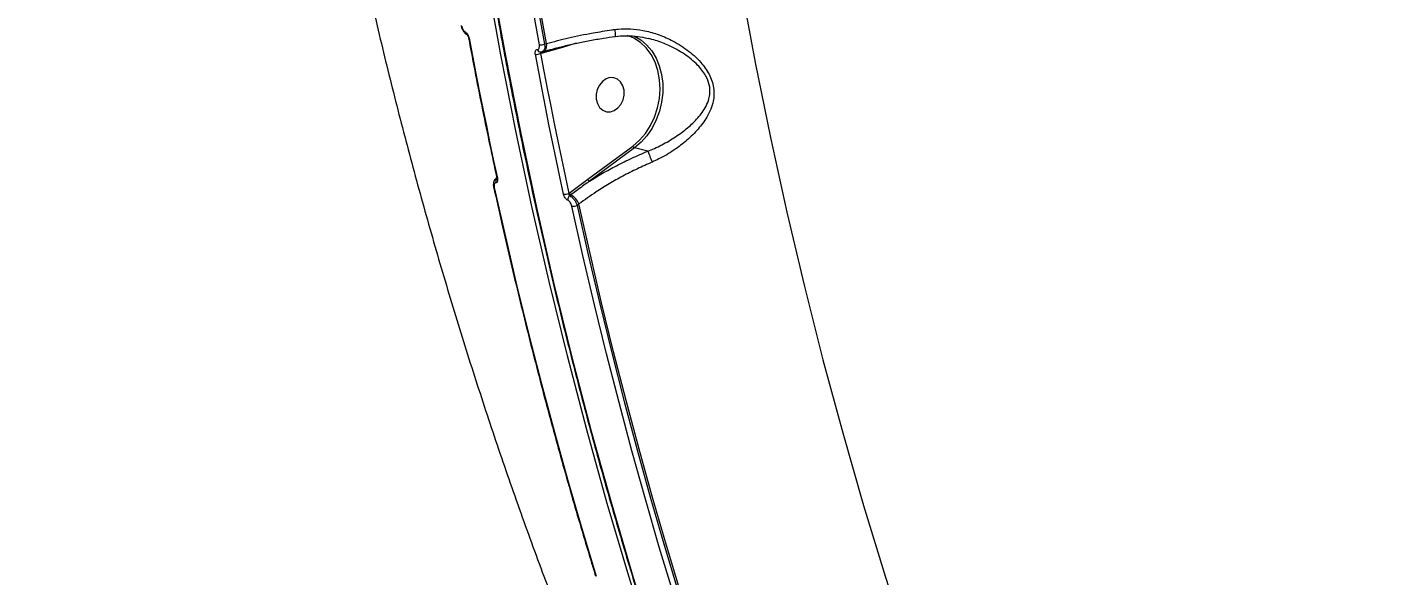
# Model space of a CAD drawing. Header units: millimetres. Extents: x -7720 to 6073, y -7402 to 5433.
# Drawn here: x 419.9 to 773.7, y -2720.5 to -2578.5 of the extents above; entities that cross this region are included whole.
import ezdxf

# ---------------------------------------------------------------- set-up
doc = ezdxf.new("R2010")
doc.units = ezdxf.units.MM
for name, color, linetype in [('DIKOM_ОБЪЕКТ', 7, 'Continuous'), ('DIKOM_РАЗМЕР_ЗОНА', 7, 'Continuous'), ('DIKOM_РАЗМЕР_ОБЪЕКТА', 7, 'Continuous')]:
    doc.layers.add(name, color=color, linetype=linetype)
doc.styles.add('style1', font='arial.ttf', dxfattribs={"width": 0.8})
doc.dimstyles.new('1-50', dxfattribs={"dimtxt": 300, "dimasz": 200, "dimexe": 100, "dimexo": 0, "dimgap": 100, "dimtad": 1, "dimtxsty": 'style1', "dimcen": 200, "dimclrd": 7, "dimclre": 7, "dimclrt": 7, "dimadec": 1, "dimazin": 2, "dimtfac": 1, "dimtmove": 0, "dimatfit": 2, "dimfxl": 0, "dimlwd": 25, "dimlwe": 18, "dimarcsym": 0})

# ---------------------------------------------------------------- blocks, each defined once
blk = doc.blocks.new('*D0')
at = {"layer": 'Defpoints', "color": 0, "transparency": 16777216}
for p in [(-1165.04, 3934.07), (-6387.82, -4153.36), (1392.52, -4153.36)]:
    blk.add_point(p, dxfattribs=at)
at = {"layer": 'DIKOM_РАЗМЕР_ОБЪЕКТА', "color": 7, "lineweight": 18, "transparency": 16777216}
for p, q in [((-1165.04, 3934.07), (-6487.82, 3934.07)), ((1392.52, -4153.36), (-6487.82, -4153.36))]:
    blk.add_line(p, q, dxfattribs=at)
at = {"layer": 'DIKOM_РАЗМЕР_ОБЪЕКТА', "color": 7, "lineweight": 25, "transparency": 16777216}
blk.add_line((-6387.82, 3734.07), (-6387.82, -3953.36), dxfattribs=at)
at = {"layer": 'DIKOM_РАЗМЕР_ОБЪЕКТА', "color": 7, "transparency": 16777216}
for points in [[(-6421.16, 3734.07), (-6354.49, 3734.07), (-6387.82, 3934.07)], [(-6421.16, -3953.36), (-6354.49, -3953.36), (-6387.82, -4153.36)]]:
    blk.add_solid(points, dxfattribs=at)
at = {"layer": 'DIKOM_РАЗМЕР_ОБЪЕКТА', "color": 7, "transparency": 16777216, "insert": (-6640.99, -109.65), "char_height": 300, "attachment_point": 5, "rotation": 90, "style": 'style1'}
blk.add_mtext('8100', dxfattribs=at)
blk = doc.blocks.new('*D1')
at = {"layer": 'Defpoints', "color": 0, "transparency": 16777216}
for p in [(-3938.71, 77.29), (4572.68, -275.21), (4572.68, -6577.9)]:
    blk.add_point(p, dxfattribs=at)
at = {"layer": 'DIKOM_РАЗМЕР_ОБЪЕКТА', "color": 7, "lineweight": 18, "transparency": 16777216}
for p, q in [((-3938.71, 77.29), (-3938.71, -6677.9)), ((4572.68, -275.21), (4572.68, -6677.9))]:
    blk.add_line(p, q, dxfattribs=at)
at = {"layer": 'DIKOM_РАЗМЕР_ОБЪЕКТА', "color": 7, "lineweight": 25, "transparency": 16777216}
blk.add_line((-3738.71, -6577.9), (4372.68, -6577.9), dxfattribs=at)
at = {"layer": 'DIKOM_РАЗМЕР_ОБЪЕКТА', "color": 7, "transparency": 16777216}
for points in [[(-3738.71, -6544.56), (-3738.71, -6611.23), (-3938.71, -6577.9)], [(4372.68, -6544.56), (4372.68, -6611.23), (4572.68, -6577.9)]]:
    blk.add_solid(points, dxfattribs=at)
at = {"layer": 'DIKOM_РАЗМЕР_ОБЪЕКТА', "color": 7, "transparency": 16777216, "insert": (316.98, -6324.72), "char_height": 300, "attachment_point": 5, "style": 'style1'}
blk.add_mtext('8500', dxfattribs=at)
blk = doc.blocks.new('*D2')
at = {"layer": 'Defpoints', "color": 0, "transparency": 16777216}
for p in [(-2365.16, 5433.02), (-7269.56, -6016.09), (1800.96, -6016.09)]:
    blk.add_point(p, dxfattribs=at)
at = {"layer": 'DIKOM_РАЗМЕР_ЗОНА', "color": 7, "lineweight": 18, "transparency": 16777216}
for p, q in [((-2365.16, 5433.02), (-7369.56, 5433.02)), ((1800.96, -6016.09), (-7369.56, -6016.09))]:
    blk.add_line(p, q, dxfattribs=at)
at = {"layer": 'DIKOM_РАЗМЕР_ЗОНА', "color": 7, "lineweight": 25, "transparency": 16777216}
blk.add_line((-7269.56, 5233.02), (-7269.56, -5816.09), dxfattribs=at)
at = {"layer": 'DIKOM_РАЗМЕР_ЗОНА', "color": 7, "transparency": 16777216}
for points in [[(-7302.9, 5233.02), (-7236.23, 5233.02), (-7269.56, 5433.02)], [(-7302.9, -5816.09), (-7236.23, -5816.09), (-7269.56, -6016.09)]]:
    blk.add_solid(points, dxfattribs=at)
at = {"layer": 'DIKOM_РАЗМЕР_ЗОНА', "color": 7, "transparency": 16777216, "insert": (-7522.73, -291.53), "char_height": 300, "attachment_point": 5, "rotation": 90, "style": 'style1'}
blk.add_mtext('11500', dxfattribs=at)
blk = doc.blocks.new('*D3')
at = {"layer": 'Defpoints', "color": 0, "transparency": 16777216}
for p in [(-5938.71, -432.44), (6072.68, -1006.94), (6072.68, -7302.44)]:
    blk.add_point(p, dxfattribs=at)
at = {"layer": 'DIKOM_РАЗМЕР_ЗОНА', "color": 7, "lineweight": 18, "transparency": 16777216}
for p, q in [((-5938.71, -432.44), (-5938.71, -7402.44)), ((6072.68, -1006.94), (6072.68, -7402.44))]:
    blk.add_line(p, q, dxfattribs=at)
at = {"layer": 'DIKOM_РАЗМЕР_ЗОНА', "color": 7, "lineweight": 25, "transparency": 16777216}
blk.add_line((-5738.71, -7302.44), (5872.68, -7302.44), dxfattribs=at)
at = {"layer": 'DIKOM_РАЗМЕР_ЗОНА', "color": 7, "transparency": 16777216}
for points in [[(-5738.71, -7269.1), (-5738.71, -7335.77), (-5938.71, -7302.44)], [(5872.68, -7269.1), (5872.68, -7335.77), (6072.68, -7302.44)]]:
    blk.add_solid(points, dxfattribs=at)
at = {"layer": 'DIKOM_РАЗМЕР_ЗОНА', "color": 7, "transparency": 16777216, "insert": (66.98, -7049.26), "char_height": 300, "attachment_point": 5, "style": 'style1'}
blk.add_mtext('12000', dxfattribs=at)

msp = doc.modelspace()

# ---------------------------------------------------------------- linework, layer by layer
at = {"layer": 'DIKOM_ОБЪЕКТ', "color": 7, "linetype": 'Continuous', "lineweight": 15}
for p, q in [((553.135, -2585.137), (552.726, -2585.257)), ((553.048, -2584.829), (553.518, -2584.691)), ((558.363, -2583.645), (553.135, -2585.137)), ((553.518, -2584.691), (553.555, -2584.679)), ((553.756, -2582.804), (554.286, -2582.648)), ((561.914, -2582.603), (558.363, -2583.645)), ((564.908, -2617.805), (576.576, -2609.204)), ((577.051, -2609.692), (565.383, -2618.294)), ((580.47, -2610.519), (577.051, -2609.692)), ((541.446, -2617.423), (541.139, -2617.649)), ((541.145, -2617.654), (541.498, -2617.538)), ((560.118, -2621.383), (564.908, -2617.805)), ((560.019, -2621.455), (560.118, -2621.383)), ((560.541, -2621.854), (560.246, -2622.071)), ((562.659, -2624.206), (562.171, -2624.566))]:
    msp.add_line(p, q, dxfattribs=at)
at = {"layer": 'DIKOM_ОБЪЕКТ', "color": 7, "linetype": 'Continuous', "lineweight": 15, "flags": 128}
for points in [[(552.402, -2582.98), (550.076, -2570.026), (547.874, -2557.024), (545.796, -2543.977), (543.843, -2530.886), (542.014, -2517.753), (540.311, -2504.579), (538.732, -2491.367), (537.28, -2478.117)], [(538.646, -2478.028), (540.097, -2491.267), (541.674, -2504.468), (543.377, -2517.631), (545.204, -2530.754), (547.155, -2543.834), (549.232, -2556.87), (551.432, -2569.861), (553.756, -2582.804)], [(554.286, -2582.648), (551.957, -2569.679), (549.752, -2556.661), (547.672, -2543.598), (545.717, -2530.491), (543.887, -2517.341), (542.183, -2504.151), (540.604, -2490.922), (539.151, -2477.655)], [(672.672, -2949.547), (663.633, -2933.15), (654.846, -2916.532), (646.314, -2899.697), (638.039, -2882.651), (630.024, -2865.399), (622.272, -2847.947), (614.784, -2830.299), (607.563, -2812.461), (600.612, -2794.438), (593.931, -2776.235), (587.524, -2757.859), (581.392, -2739.315), (575.538, -2720.608), (569.962, -2701.745), (564.666, -2682.729), (559.653, -2663.569), (554.924, -2644.269), (550.479, -2624.835), (546.321, -2605.273), (542.451, -2585.589), (538.87, -2565.789)], [(540.05, -2566.075), (543.632, -2585.875), (547.502, -2605.559), (551.66, -2625.12), (556.104, -2644.554), (560.834, -2663.855), (565.847, -2683.015), (571.143, -2702.03), (576.718, -2720.894), (582.573, -2739.601), (588.705, -2758.145), (595.112, -2776.521), (601.792, -2794.723), (608.744, -2812.746), (615.965, -2830.584), (623.452, -2848.232), (631.205, -2865.685), (639.22, -2882.937), (647.494, -2899.982), (656.027, -2916.817), (664.814, -2933.436), (673.853, -2949.833)], [(604.576, -2568), (608.233, -2587.571), (612.184, -2607.021), (616.427, -2626.344), (620.96, -2645.535), (625.782, -2664.587), (630.892, -2683.494), (636.287, -2702.25), (641.967, -2720.849), (647.929, -2739.286), (654.171, -2757.554), (660.692, -2775.647), (667.489, -2793.56), (674.561, -2811.287), (681.905, -2828.823), (689.518, -2846.161), (697.398, -2863.296), (705.543, -2880.223)], [(534.249, -2581.294), (535.108, -2585.845), (535.982, -2590.389), (536.871, -2594.928), (537.776, -2599.46), (538.696, -2603.985), (539.632, -2608.504), (540.582, -2613.017), (541.548, -2617.523)], [(576.576, -2609.204), (578.292, -2607.709), (579.825, -2605.93), (581.139, -2603.908), (582.2, -2601.694), (582.985, -2599.339), (583.473, -2596.902), (583.654, -2594.441), (583.522, -2592.015), (583.081, -2589.684), (582.341, -2587.503), (581.321, -2585.525), (580.045, -2583.798), (578.543, -2582.363), (576.853, -2581.256), (575.246, -2580.575)], [(577.038, -2580.717), (578.64, -2581.676), (580.164, -2582.988), (581.49, -2584.582), (582.589, -2586.423), (583.437, -2588.472), (584.016, -2590.684), (584.313, -2593.01), (584.321, -2595.401), (584.041, -2597.805), (583.478, -2600.169), (582.645, -2602.442), (581.56, -2604.575), (580.246, -2606.522), (578.732, -2608.24), (577.051, -2609.692)], [(558.668, -2621.663), (557.702, -2617.157), (556.752, -2612.644), (555.816, -2608.125), (554.896, -2603.6), (553.991, -2599.068), (553.102, -2594.529), (552.228, -2589.985), (551.369, -2585.434)], [(552.855, -2584.861), (552.706, -2584.887), (552.695, -2584.888)], [(552.726, -2585.257), (553.584, -2589.804), (554.458, -2594.345), (555.346, -2598.879), (556.25, -2603.407), (557.17, -2607.929), (558.104, -2612.445), (559.054, -2616.953), (560.019, -2621.455)], [(553.555, -2584.679), (553.564, -2584.676), (553.779, -2584.557), (553.964, -2584.368), (554.114, -2584.116), (554.223, -2583.808), (554.29, -2583.453), (554.311, -2583.063), (554.286, -2582.648)], [(569.652, -2591.816), (568.717, -2592.475), (567.943, -2593.413), (567.396, -2594.553), (567.117, -2595.803), (567.131, -2597.062), (567.436, -2598.227), (568.008, -2599.205), (568.799, -2599.916), (569.746, -2600.303), (570.773, -2600.334), (571.795, -2600.006), (572.731, -2599.347), (573.504, -2598.409), (574.052, -2597.269), (574.33, -2596.019), (574.316, -2594.76), (574.011, -2593.595), (573.44, -2592.617), (572.649, -2591.906), (571.701, -2591.519), (570.675, -2591.488), (569.652, -2591.816)], [(540.753, -2619.923), (543.616, -2632.716), (546.603, -2645.452), (549.713, -2658.131), (552.945, -2670.749), (556.3, -2683.306), (559.776, -2695.8), (563.373, -2708.228), (567.092, -2720.591)], [(562.171, -2624.566), (565.032, -2637.348), (568.017, -2650.074), (571.124, -2662.742), (574.354, -2675.35), (577.705, -2687.897), (581.179, -2700.38), (584.773, -2712.799), (588.489, -2725.151)], [(589.029, -2724.992), (585.305, -2712.616), (581.703, -2700.173), (578.222, -2687.665), (574.863, -2675.094), (571.627, -2662.46), (568.514, -2649.767), (565.525, -2637.015), (562.659, -2624.206)], [(587.163, -2725.444), (583.445, -2713.082), (579.848, -2700.653), (576.371, -2688.159), (573.017, -2675.603), (569.785, -2662.984), (566.675, -2650.306), (563.688, -2637.569), (560.824, -2624.776)]]:
    msp.add_lwpolyline(points, dxfattribs=at)
at = {"layer": 'DIKOM_ОБЪЕКТ', "color": 7, "linetype": 'Continuous', "lineweight": 15}
for centre, radius, start, end in [((533.99, -2579.684), 0.702, 182.20924, 237.7738), ((534.266, -2581.087), 0.208, 202.90356, 265.27405), ((551.706, -2582.733), 2.722, 262.87613, 291.99869), ((552.731, -2584.02), 0.868, 192.44219, 267.64313), ((552.737, -2580.255), 2.746, 263.00209, 291.78911), ((553.589, -2585.045), 0.463, 145.39799, 191.36507), ((558.983, -2583.562), 0.626, 165.76391, 187.55147), ((577.391, -2608.886), 0.875, 201.31295, 247.12391), ((542.221, -2618.386), 1.124, 141.0784, 197.47301), ((541.569, -2617.312), 0.211, 202.87421, 264.52872), ((540.776, -2619.711), 0.213, 204.54496, 263.63685), ((565.723, -2617.488), 0.874, 201.28956, 247.1464), ((558.969, -2619.112), 2.569, 263.28966, 294.14834), ((561.053, -2623.107), 1.313, 127.89085, 184.95513), ((560.997, -2621.018), 0.952, 202.55809, 241.41012), ((558.26, -2626.037), 4.765, 22.58953, 61.39043), ((561.116, -2622.226), 2.566, 263.47324, 294.27567)]:
    msp.add_arc(centre, radius, start, end, dxfattribs=at)
for points, knots in [([(520.125, -2362.917), (520.214, -2366.281), (520.471, -2376.035), (521.091, -2392.146), (522.069, -2411.23), (523.305, -2430.258), (524.795, -2449.228), (526.54, -2468.133), (528.537, -2486.968), (530.788, -2505.73), (533.291, -2524.412), (536.046, -2543.01), (539.053, -2561.52), (542.309, -2579.935), (545.815, -2598.253), (549.569, -2616.467), (553.571, -2634.572), (557.82, -2652.565), (562.314, -2670.441), (567.052, -2688.194), (572.033, -2705.821), (577.256, -2723.316), (582.72, -2740.675), (588.422, -2757.894), (594.362, -2774.968), (600.537, -2791.893), (606.947, -2808.663), (613.589, -2825.275), (620.463, -2841.725), (627.565, -2858.008), (634.895, -2874.119), (642.45, -2890.056), (650.227, -2905.813), (658.23, -2921.384), (666.034, -2936.023), (671.257, -2945.393), (673.661, -2949.705)], [0, 0, 0, 0, 0.0157709, 0.0457301, 0.0756892, 0.1056487, 0.1356081, 0.1655671, 0.1955266, 0.2254857, 0.255445, 0.2854045, 0.3153635, 0.3453229, 0.3752819, 0.4052414, 0.4352006, 0.4651598, 0.4951188, 0.5250779, 0.555037, 0.5849959, 0.6149549, 0.644914, 0.674873, 0.7048319, 0.7347905, 0.7647493, 0.7947079, 0.8246665, 0.8546249, 0.8845834, 0.9145417, 0.9444999, 0.9744581, 1, 1, 1, 1]), ([(479.611, -2371.23), (479.724, -2372.965), (480.25, -2381.105), (481.402, -2395.619), (483.164, -2414.753), (485.219, -2433.831), (487.554, -2452.849), (490.171, -2471.801), (493.07, -2490.681), (496.249, -2509.485), (499.708, -2528.206), (503.447, -2546.84), (507.465, -2565.38), (511.76, -2583.822), (516.332, -2602.16), (521.181, -2620.388), (526.303, -2638.501), (531.699, -2656.493), (537.368, -2674.36), (543.306, -2692.095), (549.513, -2709.694), (555.988, -2727.151), (562.728, -2744.46), (569.731, -2761.618), (576.996, -2778.617), (584.518, -2795.454), (592.305, -2812.119), (597.973, -2823.802), (601.048, -2829.927), (601.381, -2830.591)], [0, 0, 0, 0, 0.0107126, 0.0502721, 0.0898336, 0.1293887, 0.1689361, 0.2084751, 0.2480041, 0.2875218, 0.3270278, 0.3665202, 0.4059977, 0.4454582, 0.4849015, 0.5243247, 0.5637268, 0.6031063, 0.6424611, 0.6817893, 0.7210898, 0.7603601, 0.7995983, 0.8388031, 0.8779725, 0.9171041, 0.9561967, 0.9952484, 1, 1, 1, 1]), ([(532.166, -2578.002), (532.172, -2578.042), (532.217, -2578.361), (532.445, -2578.979), (532.9, -2579.697), (533.309, -2580.143), (533.593, -2580.25), (533.641, -2580.268)], [0, 0, 0, 0, 0.0431385, 0.3425366, 0.6489609, 0.9412723, 1, 1, 1, 1]), ([(532.331, -2578.126), (532.369, -2578.288), (532.447, -2578.611), (532.67, -2579.074), (532.942, -2579.453), (533.158, -2579.64), (533.272, -2579.702), (533.288, -2579.711)], [0, 0, 0, 0, 0.2407304, 0.4814794, 0.7216369, 0.9612039, 1, 1, 1, 1]), ([(533.288, -2579.711), (533.303, -2579.719), (533.416, -2579.782), (533.634, -2579.968), (533.907, -2580.347), (534.132, -2580.809), (534.21, -2581.133), (534.249, -2581.294)], [0, 0, 0, 0, 0.0385914, 0.2781228, 0.5183909, 0.7592796, 1, 1, 1, 1]), ([(533.628, -2580.286), (533.632, -2580.288), (533.638, -2580.292), (533.701, -2580.35), (533.791, -2580.464), (533.898, -2580.643), (533.997, -2580.868), (534.057, -2581.061), (534.07, -2581.151), (534.072, -2581.166)], [0, 0, 0, 0, 0.1138633, 0.2387365, 0.4000238, 0.5618213, 0.7536985, 0.9584673, 1, 1, 1, 1]), ([(534.075, -2581.168), (534.684, -2584.384), (536.449, -2593.71), (538.888, -2605.784), (540.779, -2614.615), (541.374, -2617.394)], [0, 0, 0, 0, 0.2651061, 0.7686962, 1, 1, 1, 1]), ([(553.563, -2584.703), (554.274, -2584.496), (555.951, -2584.01), (558.803, -2583.294), (562.063, -2582.554), (565.464, -2581.873), (568.781, -2581.28), (570.985, -2580.952), (571.996, -2580.802)], [0, 0, 0, 0, 0.131184, 0.3091585, 0.4883561, 0.668175, 0.8479199, 1, 1, 1, 1]), ([(554.286, -2582.648), (556.137, -2582.15), (559.893, -2581.14), (565.674, -2579.984), (569.798, -2579.312), (571.73, -2579.039), (572.02, -2578.998)], [0, 0, 0, 0, 0.3434998, 0.6969381, 0.9545312, 1, 1, 1, 1]), ([(571.996, -2580.771), (572.001, -2580.775), (572.043, -2580.803), (572.084, -2580.585), (572.103, -2580.125), (572.074, -2579.576), (572.039, -2579.184), (572.024, -2579.042), (572.02, -2578.998)], [0, 0, 0, 0, 0.04077433, 0.31207784, 0.58339652, 0.85471984, 0.95511354, 1, 1, 1, 1]), ([(572.011, -2580.857), (572.054, -2580.848), (572.904, -2580.681), (574.644, -2580.619), (577.207, -2580.712), (579.201, -2580.972), (580.301, -2581.274), (580.547, -2581.342)], [0, 0, 0, 0, 0.0154877, 0.3041423, 0.6039789, 0.9112576, 1, 1, 1, 1]), ([(572.02, -2578.998), (572.288, -2578.965), (573.599, -2578.807), (576.012, -2578.782), (579.409, -2579.211), (582.966, -2580.177), (586.807, -2581.809), (590.665, -2584.167), (594.024, -2587.148), (596.091, -2590.026), (597.085, -2592.31), (597.52, -2594.074), (597.625, -2595.851), (597.4, -2597.744), (596.78, -2599.728), (595.534, -2602.189), (593.528, -2604.889), (590.657, -2607.733), (587.262, -2610.334), (584.165, -2612.189), (582.195, -2613.087), (581.609, -2613.354)], [0, 0, 0, 0, 0.0134547, 0.0657644, 0.1192355, 0.1826294, 0.2473557, 0.3250325, 0.4053494, 0.4678443, 0.4985592, 0.5302998, 0.5609706, 0.5926249, 0.6340465, 0.676492, 0.7471729, 0.8197573, 0.892842, 0.9680658, 1, 1, 1, 1]), ([(580.474, -2610.521), (580.474, -2610.521), (581.038, -2610.273), (582.931, -2609.538), (585.962, -2607.922), (589.307, -2605.728), (592.226, -2603.281), (594.28, -2600.998), (595.616, -2598.858), (596.293, -2597.175), (596.583, -2595.516), (596.528, -2593.672), (596.02, -2592.097), (594.982, -2590.138), (593.187, -2587.887), (589.944, -2585.278), (586.229, -2583.241), (583.044, -2581.939), (581.189, -2581.52), (580.539, -2581.373)], [0, 0, 0, 0, 0.0000494, 0.0385011, 0.1271983, 0.2183352, 0.3030723, 0.3896483, 0.4373671, 0.486137, 0.5198922, 0.5549432, 0.6097923, 0.6232853, 0.6940976, 0.7860476, 0.8815768, 0.9585476, 1, 1, 1, 1]), ([(551.369, -2585.434), (551.364, -2585.406), (551.332, -2585.221), (551.321, -2584.89), (551.414, -2584.522), (551.604, -2584.267), (551.79, -2584.227), (551.883, -2584.207)], [0, 0, 0, 0, 0.0426361, 0.2824661, 0.5216376, 0.7607576, 1, 1, 1, 1]), ([(551.883, -2584.207), (551.977, -2584.188), (552.164, -2584.148), (552.354, -2583.892), (552.449, -2583.523), (552.439, -2583.193), (552.407, -2583.008), (552.402, -2582.98)], [0, 0, 0, 0, 0.2393736, 0.4786807, 0.7179105, 0.9577506, 1, 1, 1, 1]), ([(552.765, -2584.892), (552.743, -2584.915), (552.7, -2584.962), (552.686, -2585.084), (552.704, -2585.189), (552.723, -2585.248), (552.726, -2585.257)], [0, 0, 0, 0, 0.3110782, 0.6247243, 0.9431426, 1, 1, 1, 1]), ([(552.694, -2584.866), (552.747, -2584.873), (552.867, -2584.888), (552.977, -2584.834), (553.039, -2584.804)], [0, 0, 0, 0, 0.43585045, 1, 1, 1, 1]), ([(553.756, -2582.804), (553.763, -2582.851), (553.808, -2583.161), (553.811, -2583.718), (553.638, -2584.33), (553.367, -2584.716), (553.126, -2584.775), (553.037, -2584.797)], [0, 0, 0, 0, 0.0469138, 0.3129746, 0.5785613, 0.8442182, 1, 1, 1, 1]), ([(565.383, -2618.294), (566.5, -2617.609), (568.744, -2616.234), (572.414, -2614.244), (576.323, -2612.302), (579.083, -2611.115), (580.47, -2610.519)], [0, 0, 0, 0, 0.238042, 0.4781616, 0.7377095, 1, 1, 1, 1]), ([(580.47, -2610.519), (580.471, -2610.519), (580.473, -2610.52), (580.473, -2610.521), (580.474, -2610.521)], [0, 0, 0, 0, 0.6230462, 1, 1, 1, 1]), ([(580.474, -2610.521), (580.521, -2610.656), (580.616, -2610.927), (580.872, -2611.584), (581.178, -2612.339), (581.417, -2612.905), (581.557, -2613.235), (581.591, -2613.313), (581.609, -2613.354)], [0, 0, 0, 0, 0.2316123, 0.463225, 0.6948878, 0.9264768, 0.9610567, 1, 1, 1, 1]), ([(715.675, -2888.451), (720.611, -2888.664), (730.487, -2889.089), (746.107, -2888.781), (762.414, -2887.771), (779.445, -2885.965), (797.138, -2883.365), (815.11, -2880.025), (833.289, -2875.975), (851.606, -2871.259), (870.358, -2865.799), (889.497, -2859.581), (908.965, -2852.611), (928.337, -2845.039), (947.551, -2836.905), (966.545, -2828.258), (985.626, -2818.961), (1004.727, -2809.018), (1023.782, -2798.449), (1042.384, -2787.478), (1060.477, -2776.152), (1078.021, -2764.522), (1095.291, -2752.407), (1112.213, -2739.828), (1128.72, -2726.816), (1144.462, -2713.647), (1159.402, -2700.367), (1173.522, -2687.024), (1187.038, -2673.414), (1199.873, -2659.571), (1211.974, -2645.539), (1222.278, -2632.599), (1231.05, -2620.78), (1235.877, -2613.668), (1238.292, -2610.11)], [0, 0, 0, 0, 0.03117845, 0.06238094, 0.09355934, 0.12564419, 0.15775516, 0.18983996, 0.22102022, 0.25222433, 0.2834046, 0.31548978, 0.34760094, 0.3796861, 0.41088899, 0.44211592, 0.47331884, 0.50542571, 0.53755851, 0.5696654, 0.60091961, 0.63219793, 0.66345211, 0.69560995, 0.72779404, 0.75995185, 0.79128419, 0.82264055, 0.85397301, 0.886209, 0.91847094, 0.95070734, 0.9753305, 1, 1, 1, 1]), ([(581.609, -2613.354), (580.319, -2613.925), (577.725, -2615.074), (574, -2616.973), (570.444, -2618.974), (566.591, -2621.354), (564.116, -2623.149), (562.659, -2624.206)], [0, 0, 0, 0, 0.1872877, 0.3765511, 0.5570087, 0.739201, 1, 1, 1, 1]), ([(673.853, -2949.833), (676.587, -2950.45), (683.953, -2952.114), (696.665, -2954.161), (712.143, -2955.765), (728.547, -2956.551), (745.842, -2956.497), (763.994, -2955.578), (782.602, -2953.814), (801.59, -2951.233), (820.879, -2947.876), (840.781, -2943.69), (861.254, -2938.653), (882.238, -2932.762), (903.272, -2926.147), (924.282, -2918.848), (945.197, -2910.919), (966.357, -2902.23), (987.698, -2892.778), (1009.149, -2882.58), (1029.99, -2871.986), (1050.164, -2861.069), (1069.635, -2849.905), (1088.963, -2838.182), (1108.08, -2825.916), (1126.918, -2813.134), (1145.315, -2799.938), (1163.204, -2786.361), (1180.528, -2772.442), (1197.336, -2758.135), (1213.544, -2743.471), (1229.082, -2728.495), (1243.606, -2713.537), (1257.092, -2698.647), (1269.535, -2683.873), (1281.139, -2668.976), (1291.83, -2654), (1301.525, -2639.005), (1309.585, -2625.182), (1313.996, -2616.46), (1315.947, -2612.602)], [0, 0, 0, 0, 0.01565149, 0.04216745, 0.06870383, 0.09521979, 0.12250599, 0.14981435, 0.17710056, 0.20361651, 0.23015288, 0.25666892, 0.2839551, 0.31126347, 0.33854965, 0.36506564, 0.39160203, 0.41811795, 0.44540407, 0.47271249, 0.49999873, 0.52556005, 0.55113959, 0.57670085, 0.60294945, 0.62921792, 0.65546669, 0.68198269, 0.7085191, 0.73503516, 0.76232143, 0.78962984, 0.81691613, 0.84343216, 0.8699686, 0.89648453, 0.92377086, 0.95107927, 0.97836552, 1, 1, 1, 1]), ([(674.323, -2950.167), (675.223, -2950.389), (678.407, -2951.172), (684.096, -2952.311), (691.366, -2953.586), (698.828, -2954.645), (706.448, -2955.503), (714.234, -2956.158), (722.185, -2956.61), (730.304, -2956.861), (738.594, -2956.91), (747.057, -2956.758), (755.694, -2956.405), (764.509, -2955.85), (773.506, -2955.093), (782.677, -2954.134), (791.989, -2952.978), (801.406, -2951.626), (810.902, -2950.084), (820.472, -2948.352), (830.122, -2946.43), (839.853, -2944.319), (849.67, -2942.017), (859.574, -2939.524), (869.568, -2936.84), (879.655, -2933.963), (889.839, -2930.893), (900.118, -2927.629), (910.465, -2924.18), (920.837, -2920.56), (931.198, -2916.782), (941.536, -2912.848), (951.855, -2908.76), (962.161, -2904.515), (972.456, -2900.112), (982.744, -2895.55), (993.027, -2890.827), (1003.307, -2885.944), (1013.589, -2880.897), (1023.875, -2875.685), (1034.143, -2870.319), (1044.349, -2864.822), (1054.455, -2859.211), (1064.451, -2853.497), (1074.343, -2847.672), (1084.134, -2841.739), (1093.824, -2835.696), (1103.412, -2829.544), (1112.9, -2823.282), (1122.285, -2816.912), (1131.569, -2810.432), (1140.75, -2803.842), (1149.82, -2797.151), (1158.752, -2790.376), (1167.519, -2783.537), (1176.103, -2776.65), (1184.502, -2769.714), (1192.717, -2762.731), (1200.748, -2755.7), (1208.596, -2748.621), (1216.261, -2741.495), (1223.741, -2734.322), (1231.037, -2727.101), (1238.149, -2719.832), (1245.072, -2712.52), (1251.79, -2705.182), (1258.282, -2697.84), (1264.53, -2690.513), (1270.532, -2683.206), (1276.287, -2675.919), (1281.796, -2668.65), (1287.061, -2661.401), (1292.08, -2654.17), (1296.854, -2646.959), (1301.382, -2639.767), (1305.665, -2632.594), (1309.692, -2625.445), (1313.145, -2618.983), (1315.137, -2614.929), (1315.972, -2613.231)], [0, 0, 0, 0, 0.0052363, 0.0185062, 0.0317826, 0.0449891, 0.0581356, 0.0712368, 0.0843073, 0.0973621, 0.1104157, 0.1234801, 0.1365682, 0.1496946, 0.1628741, 0.1761215, 0.1894001, 0.2026256, 0.2157851, 0.228894, 0.2419673, 0.2550197, 0.2680664, 0.2811206, 0.2941939, 0.307301, 0.3204568, 0.3336763, 0.3469502, 0.3601995, 0.3733731, 0.3864919, 0.3995705, 0.412624, 0.4256673, 0.4387154, 0.4517783, 0.4648707, 0.4780075, 0.4912036, 0.5044676, 0.5177231, 0.5308932, 0.5440216, 0.5571192, 0.5701964, 0.583264, 0.5963326, 0.6094102, 0.6225066, 0.6356323, 0.648798, 0.6620138, 0.6752413, 0.6884296, 0.7015735, 0.7146838, 0.7277709, 0.7408454, 0.7539179, 0.7669975, 0.7800924, 0.7932134, 0.806371, 0.8195755, 0.8328118, 0.8460216, 0.8591822, 0.8723065, 0.8854051, 0.8984883, 0.9115663, 0.9246494, 0.937745, 0.9508633, 0.9640149, 0.9772098, 0.990448, 1, 1, 1, 1]), ([(541.158, -2617.665), (541.056, -2617.741), (540.816, -2617.919), (540.594, -2618.368), (540.484, -2618.953), (540.489, -2619.456), (540.58, -2619.754), (540.594, -2619.797)], [0, 0, 0, 0, 0.1608825, 0.3798292, 0.6358489, 0.9464428, 1, 1, 1, 1]), ([(541.548, -2617.523), (541.556, -2617.559), (541.595, -2617.753), (541.618, -2618.086), (541.549, -2618.44), (541.393, -2618.679), (541.23, -2618.709), (541.148, -2618.724)], [0, 0, 0, 0, 0.055857, 0.2968933, 0.5326598, 0.7662219, 1, 1, 1, 1]), ([(541.369, -2617.392), (541.379, -2617.432), (541.403, -2617.536), (541.408, -2617.658), (541.401, -2617.731), (541.401, -2617.73), (541.401, -2617.73)], [0, 0, 0, 0, 0.2087869, 0.5390199, 0.8336701, 1, 1, 1, 1]), ([(540.581, -2619.795), (541.283, -2622.972), (543.318, -2632.183), (546.874, -2647.343), (551.33, -2665.234), (556.034, -2683.002), (560.895, -2700.335), (564.577, -2712.792), (566.589, -2719.378), (566.919, -2720.459)], [0, 0, 0, 0, 0.09301191, 0.26969345, 0.44637871, 0.62306133, 0.79974527, 0.96713031, 1, 1, 1, 1]), ([(541.148, -2618.724), (541.067, -2618.739), (540.904, -2618.769), (540.749, -2619.008), (540.682, -2619.362), (540.706, -2619.693), (540.745, -2619.887), (540.753, -2619.923)], [0, 0, 0, 0, 0.2340791, 0.4679704, 0.7039454, 0.9447973, 1, 1, 1, 1]), ([(565.383, -2618.294), (565.138, -2618.471), (563.911, -2619.356), (562.301, -2620.555), (560.939, -2621.56), (560.541, -2621.854)], [0, 0, 0, 0, 0.1504375, 0.7521238, 1, 1, 1, 1]), ([(559.744, -2623.221), (559.732, -2623.215), (559.611, -2623.161), (559.373, -2622.991), (559.063, -2622.62), (558.805, -2622.156), (558.714, -2621.827), (558.668, -2621.663)], [0, 0, 0, 0, 0.027869, 0.2650132, 0.5077193, 0.7539607, 1, 1, 1, 1]), ([(560.824, -2624.776), (560.779, -2624.612), (560.687, -2624.284), (560.428, -2623.821), (560.117, -2623.451), (559.878, -2623.281), (559.757, -2623.227), (559.744, -2623.221)], [0, 0, 0, 0, 0.2458243, 0.4917737, 0.7342969, 0.9715604, 1, 1, 1, 1]), ([(560.019, -2621.455), (560.017, -2621.523), (560.012, -2621.654), (560.054, -2621.84), (560.125, -2621.98), (560.193, -2622.043), (560.232, -2622.065), (560.242, -2622.069), (560.246, -2622.071)], [0, 0, 0, 0, 0.2632815, 0.5159397, 0.752051, 0.9411336, 0.9741785, 1, 1, 1, 1]), ([(560.246, -2622.071), (560.268, -2622.081), (560.468, -2622.171), (560.873, -2622.448), (561.417, -2623.043), (561.89, -2623.783), (562.077, -2624.305), (562.171, -2624.566)], [0, 0, 0, 0, 0.0286403, 0.2670953, 0.510165, 0.7556914, 1, 1, 1, 1])]:
    msp.add_open_spline(points, degree=3, knots=knots, dxfattribs=at)

# ---------------------------------------------------------------- dimensions: what is measured, and where the dimension line sits
at = {"layer": 'DIKOM_РАЗМЕР_ЗОНА'}
dim = msp.add_linear_dim(base=(-7269.562, -6016.09), p1=(-2365.162, 5433.022), p2=(1800.959, -6016.09), angle=90, text='11500', dimstyle='1-50', dxfattribs=at)
dim.commit()
dim.dimension.update_dxf_attribs({"geometry": '*D2', "text_midpoint": (-7269.562, -291.534), "dimtype": 160})
dim = msp.add_linear_dim(base=(6072.676, -7302.437), p1=(-5938.714, -432.437), p2=(6072.676, -1006.937), text='12000', dimstyle='1-50', dxfattribs=at)
dim.commit()
dim.dimension.update_dxf_attribs({"geometry": '*D3', "text_midpoint": (66.981, -7302.437), "dimtype": 160})
at = {"layer": 'DIKOM_РАЗМЕР_ОБЪЕКТА'}
dim = msp.add_linear_dim(base=(-6387.822, -4153.364), p1=(-1165.044, 3934.068), p2=(1392.523, -4153.364), angle=90, text='8100', dimstyle='1-50', dxfattribs=at)
dim.commit()
dim.dimension.update_dxf_attribs({"geometry": '*D0', "text_midpoint": (-6387.822, -109.648), "dimtype": 160})
dim = msp.add_linear_dim(base=(4572.676, -6577.897), p1=(-3938.714, 77.288), p2=(4572.676, -275.211), text='8500', dimstyle='1-50', dxfattribs=at)
dim.commit()
dim.dimension.update_dxf_attribs({"geometry": '*D1', "text_midpoint": (316.981, -6577.897), "dimtype": 160})

doc.saveas('drawing.dxf')
